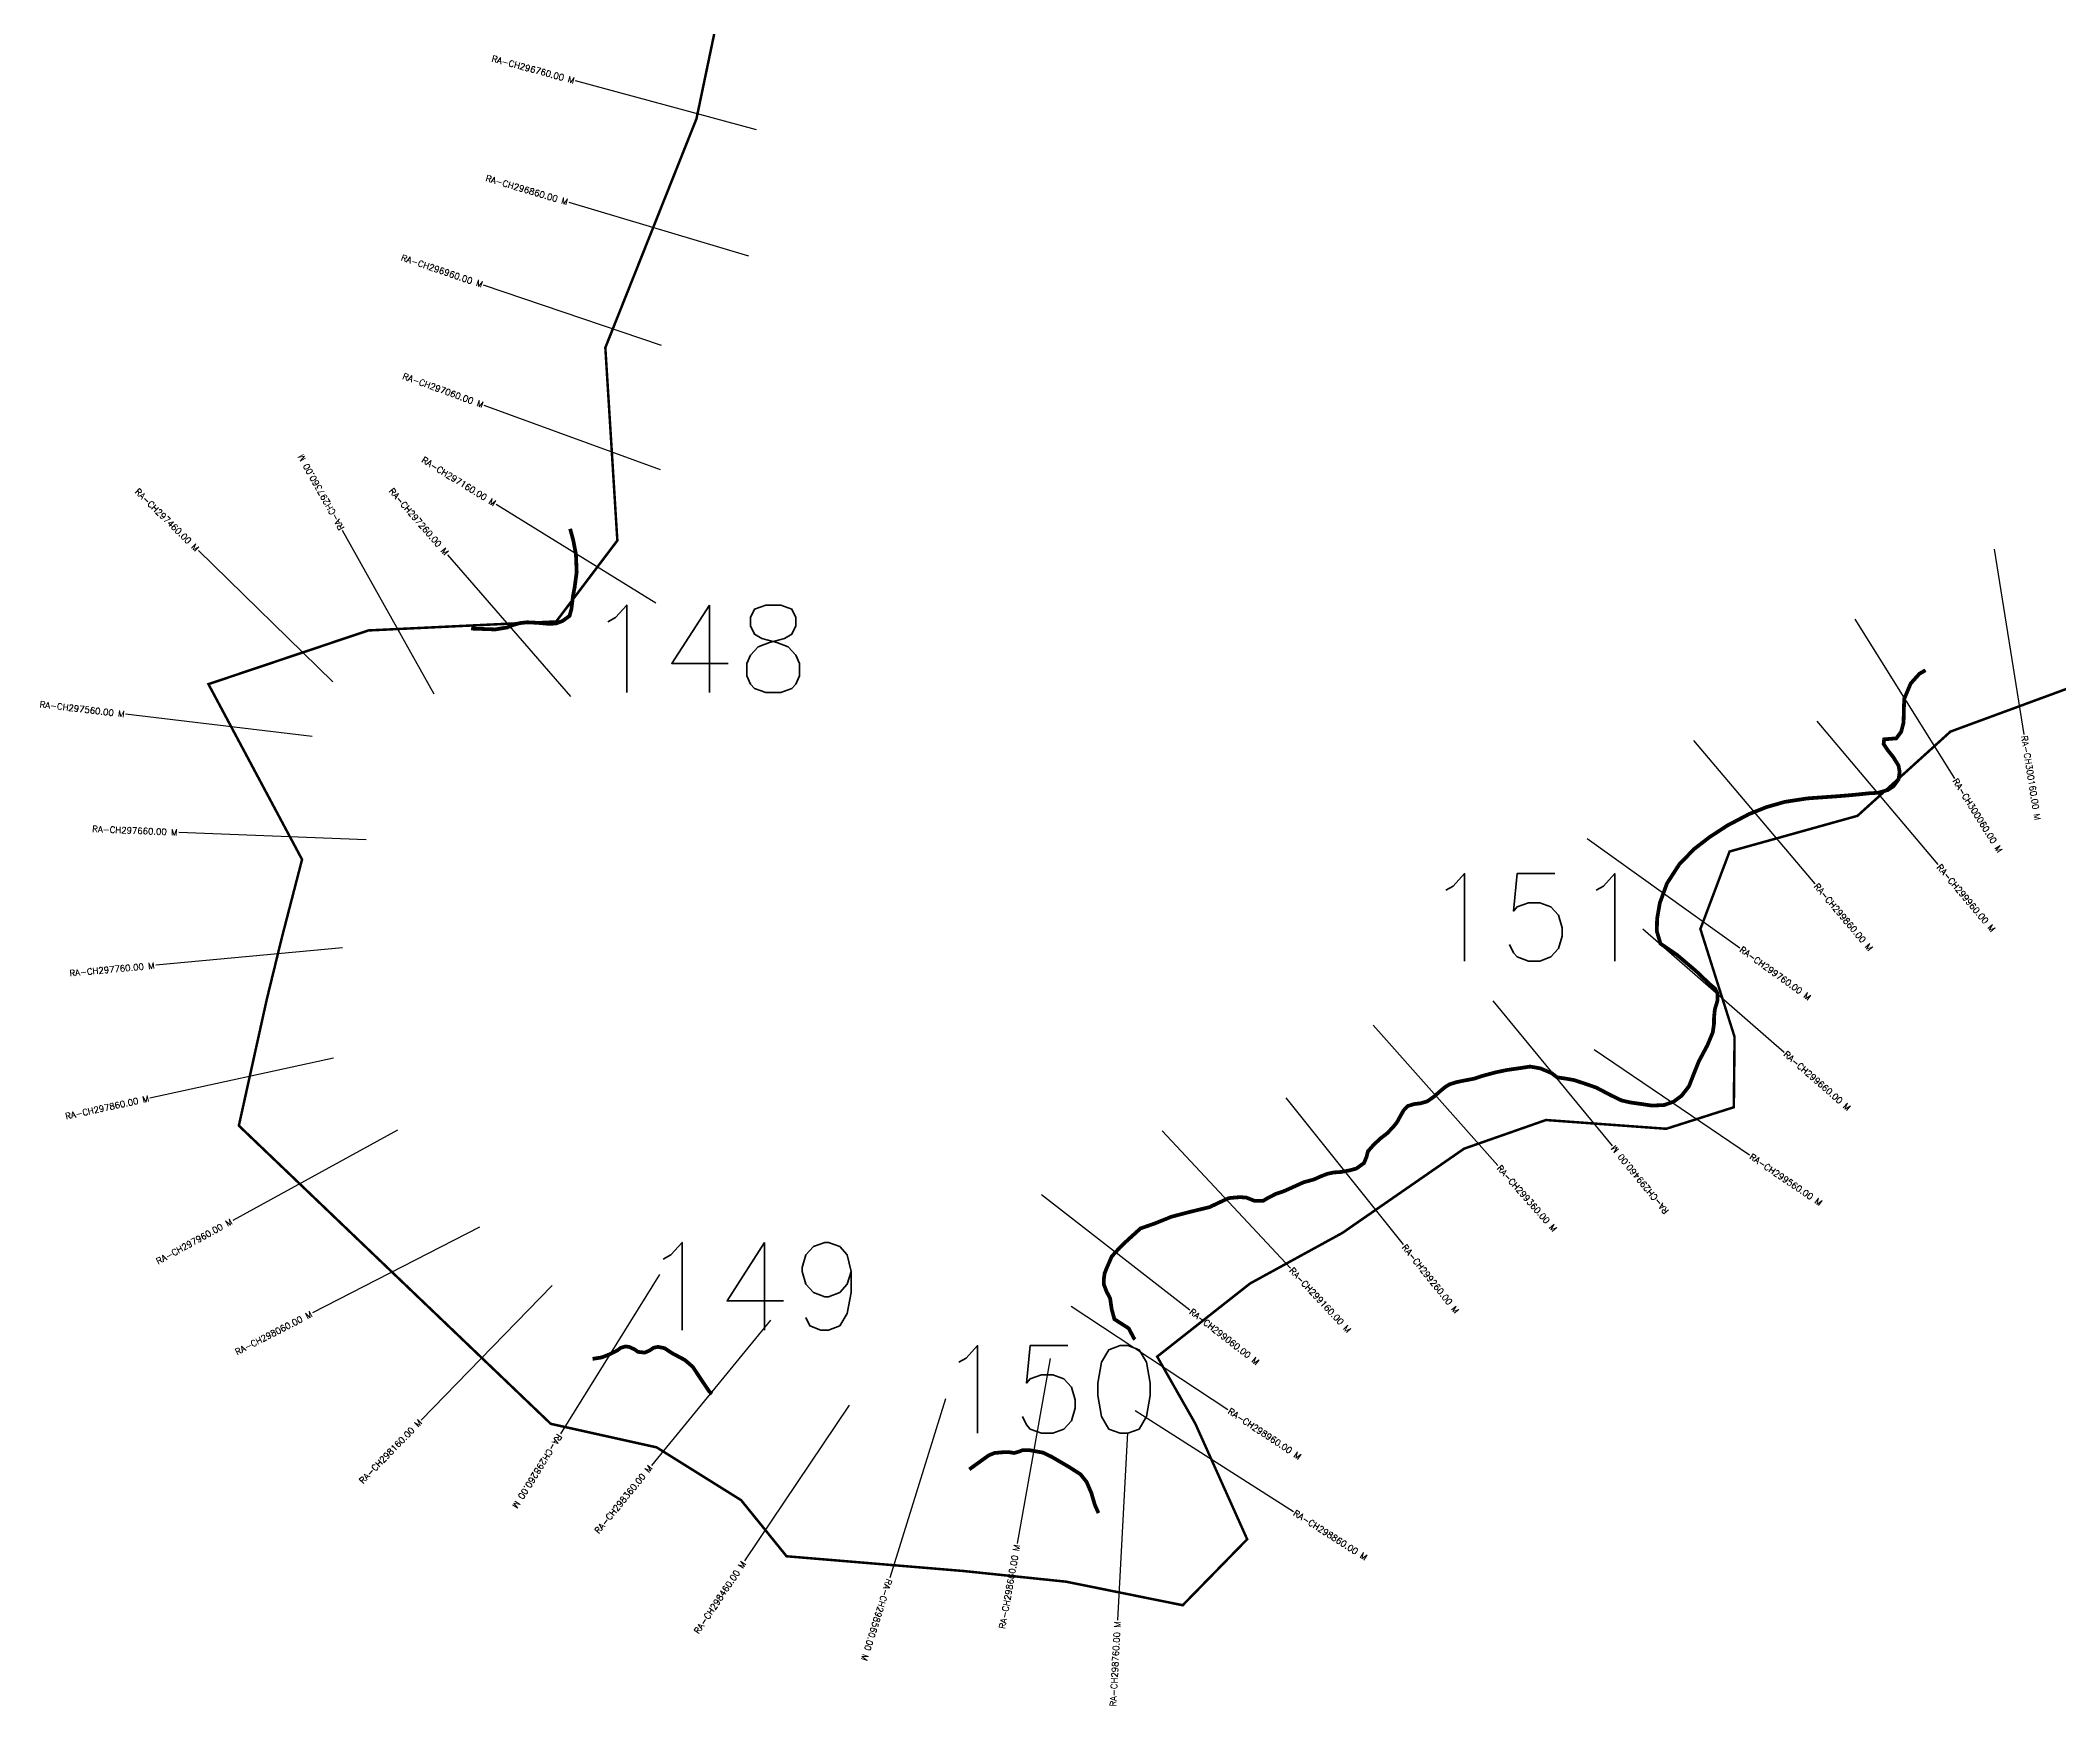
# Model space of a CAD drawing. Header units: metres. Extents: x 281119 to 283562, y 2015291 to 2018313.
# Drawn here: x 281119 to 282732, y 2015291 to 2016621 of the extents above; entities that cross this region are included whole.
import ezdxf
from ezdxf.enums import TextEntityAlignment as Align

# ---------------------------------------------------------------- set-up
doc = ezdxf.new("R2010")
doc.units = ezdxf.units.M
doc.header["$MEASUREMENT"] = 0
for name, color, linetype in [('CS', 134, 'Continuous'), ('CSMark', 6, 'Continuous'), ('NATURALLY PROTECTED', 3, 'Continuous')]:
    doc.layers.add(name, color=color, linetype=linetype)
doc.styles.get("Standard").update_dxf_attribs({"font": 'simplex.shx'})

msp = doc.modelspace()

# ---------------------------------------------------------------- linework, layer by layer
at = {"color": 6, "const_width": 2, "flags": 128}
msp.add_lwpolyline([(282738.9, 2016103.5), (282645.1, 2016069), (282570.8, 2016001.7), (282468.6, 2015973.2), (282445.3, 2015911.3), (282472.6, 2015825.1), (282472, 2015768.9), (282418, 2015751.7), (282321.9, 2015758.7), (282256.5, 2015735.8), (282165.9, 2015673.1), (282159.6, 2015668.7), (282111.6, 2015642.4), (282085.5, 2015628.1), (282011.3, 2015569.7), (282041.8, 2015516.1), (282083.2, 2015423.8), (282031.7, 2015371.1), (281938.5, 2015389.9), (281856.8, 2015398.4), (281715.2, 2015410.2), (281678.9, 2015455), (281611.4, 2015497.2), (281526.8, 2015516), (281277.6, 2015754.2), (281299.9, 2015855), (281312, 2015904.6), (281328.1, 2015966.8), (281253.3, 2016106.9), (281381.1, 2016149.8), (281531.2, 2016157), (281580, 2016221.6), (281570.4, 2016375.7), (281618, 2016495.2), (281643.2, 2016558.5), (281664.2, 2016658.9)], dxfattribs=at)
at = {"flags": 128}
msp.add_lwpolyline([(282738.9, 2016103.5), (282645.1, 2016069), (282570.8, 2016001.7), (282468.6, 2015973.2), (282445.3, 2015911.3), (282472.6, 2015825.1), (282472, 2015768.9), (282418, 2015751.7), (282321.9, 2015758.7), (282256.5, 2015735.8), (282159.6, 2015668.7), (282085.5, 2015628.1), (282011.3, 2015569.7)], dxfattribs=at)
at = {"layer": 'CS'}
for p, q in [((281691.3, 2016549.6), (281546.5, 2016588.8)), ((281685.1, 2016448.9), (281541.4, 2016491.6)), ((281615.2, 2016377.5), (281473.1, 2016425.6)), ((281614.6, 2016278.2), (281473.7, 2016329.6)), ((281610.8, 2016171.6), (281483.2, 2016250.4)), ((281433.7, 2016098.8), (281360.4, 2016229.7)), ((281352.7, 2016108.8), (281245.3, 2016213.6)), ((281542.9, 2016097.1), (281444.5, 2016210.3)), ((282680.1, 2016214.8), (282703.8, 2016066.7)), ((282568.6, 2016158.8), (282648.2, 2016031.6)), ((281336.1, 2016065.2), (281187.1, 2016082.8)), ((282538.2, 2016077.4), (282634.9, 2015962.7)), ((282439.8, 2016061.9), (282536.8, 2015947.5)), ((281379.4, 2015982.5), (281229.6, 2015988.5)), ((282354.8, 2015983.6), (282476.7, 2015896.2)), ((281360.5, 2015896.2), (281211.2, 2015882.3)), ((282399.2, 2015911.5), (282512.2, 2015813)), ((282279.5, 2015853.9), (282374.7, 2015738)), ((282183.9, 2015834.5), (282283.4, 2015722.3)), ((282360.5, 2015815.1), (282484.6, 2015730.8)), ((281353.2, 2015808), (281206.6, 2015776.2)), ((282114.1, 2015776.3), (282207.8, 2015659.2)), ((281404.4, 2015750.5), (281272.8, 2015678.5)), ((282015.2, 2015750), (282117.7, 2015640.4)), ((281918.9, 2015699.1), (282037.3, 2015607.1)), ((281470, 2015673), (281336.5, 2015604.6)), ((281528, 2015626.4), (281423.3, 2015519)), ((281613.8, 2015635.3), (281534.5, 2015508)), ((281942.7, 2015610.1), (282067.8, 2015527.4)), ((281702.3, 2015598.7), (281607.2, 2015482.7)), ((281925.8, 2015568.2), (281899.5, 2015420.5)), ((281765.3, 2015530.9), (281681.5, 2015406.5)), ((281842.3, 2015536.1), (281797.6, 2015392.9)), ((281993.6, 2015526.6), (282120.1, 2015445.9)), ((281987.7, 2015509), (281979.7, 2015359.2))]:
    msp.add_line(p, q, dxfattribs=at)
at = {"layer": 'NATURALLY PROTECTED', "const_width": 3, "flags": 128}
for points in [[(281542.3, 2016231), (281544.8, 2016221.7), (281546.9, 2016210.7), (281547.5, 2016196.3), (281545.9, 2016184.4), (281544.6, 2016177.4), (281543.3, 2016166.9), (281541.8, 2016161.4), (281536.3, 2016157.4), (281531.4, 2016155.5), (281526.1, 2016155), (281516, 2016155.9), (281507.8, 2016156.3), (281501.8, 2016155.6), (281496, 2016153.9), (281492, 2016152.2), (281482.5, 2016150.6), (281463.2, 2016151.3)], [(281993.5, 2015583.3), (281993, 2015583.9), (281988.5, 2015592.3), (281977.1, 2015599.6), (281974.9, 2015607.8), (281973.7, 2015616.2), (281970.9, 2015621.6), (281968.7, 2015627.3), (281968.7, 2015631.9), (281969.3, 2015636.2), (281970.7, 2015639.8), (281975, 2015649.7), (281982, 2015657.4), (281987.4, 2015662.5), (281998, 2015672.1), (282009.5, 2015676.1), (282022.6, 2015681.4), (282037, 2015685.2), (282053.1, 2015689.1), (282065.3, 2015694.9), (282068.6, 2015696.3), (282072.5, 2015696.7), (282077.6, 2015697.1), (282082.6, 2015696.7), (282088.9, 2015694.2), (282096, 2015694.2), (282099.4, 2015696.2), (282106.1, 2015699.7), (282112.2, 2015701.7), (282117.8, 2015704.2), (282128.4, 2015709), (282136.5, 2015711.2), (282141.6, 2015713.5), (282147.2, 2015715.7), (282152.2, 2015716.8), (282158.2, 2015717.2), (282164.8, 2015718.4), (282170.4, 2015719.9), (282176.5, 2015724.3), (282178.5, 2015729.1), (282179.7, 2015733.7), (282183.9, 2015738.5), (282189.2, 2015743.6), (282194.8, 2015747.9), (282199.7, 2015752.9), (282202.9, 2015756.9), (282205.9, 2015762.4), (282208.2, 2015766.4), (282211.6, 2015769.9), (282216.4, 2015771.4), (282221.9, 2015772.1), (282227.1, 2015773.6), (282232.5, 2015777.4), (282237.6, 2015781.9), (282241.3, 2015785), (282244.9, 2015787.2), (282250.6, 2015789), (282257.5, 2015790.4), (282264.4, 2015791.7), (282270.7, 2015793.8), (282281.4, 2015796.7), (282290.4, 2015798.6), (282302.1, 2015800.3), (282309.3, 2015801.4), (282317.6, 2015799.9), (282326.5, 2015796.1), (282330.8, 2015792.8), (282338.8, 2015791.6), (282344.3, 2015790.6), (282351.7, 2015788.2), (282362.1, 2015784.6), (282373.7, 2015778.5), (282382.4, 2015774.3), (282389.5, 2015772.7), (282398, 2015771.5), (282406.7, 2015770.2), (282416.4, 2015770.7), (282424, 2015773.4), (282430.3, 2015778.1), (282436.2, 2015785.7), (282439.7, 2015794.7), (282444, 2015805.5), (282450.9, 2015818.4), (282455.2, 2015828.7), (282456.2, 2015835.7), (282456.2, 2015840.4), (282456.8, 2015846.8), (282458.9, 2015854), (282458.9, 2015859.9), (282457, 2015863.7), (282452.9, 2015867.1), (282441.9, 2015877.6), (282426.6, 2015890.6), (282413.4, 2015899.6), (282410.5, 2015909.5), (282410.7, 2015919.4), (282412.9, 2015932.1), (282418.6, 2015947.7), (282428.5, 2015963), (282440.2, 2015975.1), (282452.5, 2015984.6), (282466.9, 2015994), (282484.2, 2016003.1), (282498.2, 2016008.7), (282512.5, 2016012.8), (282530.7, 2016015.6), (282544.4, 2016016.6), (282555.7, 2016017.4), (282567.5, 2016018.4), (282580.2, 2016019.7), (282587.3, 2016020.1), (282594.9, 2016022.3), (282599.7, 2016025.5), (282603.6, 2016030.9), (282604.5, 2016036.7), (282603.6, 2016041.8), (282599.4, 2016048.6), (282595, 2016054.1), (282591.7, 2016059), (282592.1, 2016062.8), (282601.8, 2016063.6), (282605.7, 2016068.8), (282607.6, 2016076.1), (282608.1, 2016095), (282613.3, 2016107.4), (282620.3, 2016115.2), (282625.2, 2016118)], [(281560.2, 2015567.9), (281567.4, 2015569), (281574, 2015571.6), (281579.9, 2015574.6), (281582.7, 2015576.7), (281586.6, 2015577.8), (281589.6, 2015577.4), (281593.9, 2015575.4), (281596.4, 2015573.5), (281601.9, 2015572.9), (281605.8, 2015574.6), (281609, 2015576.8), (281612.5, 2015577.5), (281617.7, 2015576.4), (281623.8, 2015572.4), (281633.9, 2015567), (281640.3, 2015561.5), (281646.5, 2015552.1), (281653.6, 2015541.6), (281655.7, 2015540)], [(281861.2, 2015479.6), (281865.3, 2015482.6), (281876.7, 2015490.8), (281881.3, 2015492.7), (281889.2, 2015493.4), (281892.8, 2015493.4), (281897.1, 2015492.7), (281900.6, 2015493.7), (281903.6, 2015494.9), (281909.6, 2015494.9), (281920, 2015493), (281926.7, 2015489.8), (281933.6, 2015485.8), (281941.1, 2015481.4), (281950, 2015475.7), (281954.9, 2015469.6), (281958.8, 2015460.5), (281961.4, 2015451.5), (281964.4, 2015444.7)]]:
    msp.add_lwpolyline(points, dxfattribs=at)

# ---------------------------------------------------------------- texts
at = {"char_height": 70, "attachment_point": 1}
for s, insert in [('148', (281554.5, 2016170.1)), ('151', (282223.9, 2015955.6)), ('149', (281598.7, 2015660.9)), ('150', (281834.8, 2015578.5))]:
    msp.add_mtext_dynamic_manual_height_columns(s, width=95.172, gutter_width=1, heights=[0], dxfattribs=dict(at, insert=insert))
at = {"layer": 'CSMark'}
for s, rotation, p in [('RA-CH296760.00 M', 344.8755, (281545.6, 2016589)), ('RA-CH296860.00 M', 343.4393, (281540.4, 2016491.9)), ('RA-CH296960.00 M', 341.2715, (281472.2, 2016426)), ('RA-CH297060.00 M', 339.9665, (281472.8, 2016329.9)), ('RA-CH297160.00 M', 328.2983, (281482.4, 2016250.9)), ('RA-CH297460.00 M', 315.6893, (281244.6, 2016214.3)), ('RA-CH297260.00 M', 311.0207, (281443.8, 2016211)), ('RA-CH297560.00 M', 353.2815, (281186.2, 2016082.9)), ('RA-CH297660.00 M', 357.7076, (281228.6, 2015988.5)), ('RA-CH297760.00 M', 5.3078, (281210.2, 2015882.2)), ('RA-CH297860.00 M', 12.2485, (281205.6, 2015776)), ('RA-CH299460.00 M', 129.3962, (282375.3, 2015737.3)), ('RA-CH297960.00 M', 28.6712, (281271.9, 2015678.1)), ('RA-CH298060.00 M', 27.1644, (281335.7, 2015604.1)), ('RA-CH298160.00 M', 45.7375, (281422.6, 2015518.3)), ('RA-CH298360.00 M', 50.627, (281606.5, 2015482)), ('RA-CH298660.00 M', 79.8935, (281899.3, 2015419.5)), ('RA-CH298460.00 M', 56.0383, (281681, 2015405.6)), ('RA-CH298760.00 M', 86.9324, (281979.6, 2015358.2))]:
    msp.add_text(s, height=5, rotation=rotation, dxfattribs=at).set_placement(p, align=Align.MIDDLE_RIGHT)
for s, rotation, p in [('RA-CH297360.00 M', 119.2529, (281359.9, 2016230.5)), ('RA-CH300160.00 M', 279.0989, (282704, 2016065.7)), ('RA-CH300060.00 M', 302.0541, (282648.7, 2016030.8)), ('RA-CH299960.00 M', 310.1729, (282635.6, 2015962)), ('RA-CH299860.00 M', 310.3199, (282537.5, 2015946.8)), ('RA-CH299760.00 M', 324.364, (282477.5, 2015895.7)), ('RA-CH299660.00 M', 318.9061, (282513, 2015812.3)), ('RA-CH299360.00 M', 311.5756, (282284.1, 2015721.6)), ('RA-CH299560.00 M', 325.8067, (282485.4, 2015730.2)), ('RA-CH299260.00 M', 308.6705, (282208.4, 2015658.4)), ('RA-CH299160.00 M', 313.081, (282118.3, 2015639.7)), ('RA-CH299060.00 M', 322.1493, (282038.1, 2015606.5)), ('RA-CH298960.00 M', 326.5306, (282068.7, 2015526.8)), ('RA-CH298260.00 M', 238.0967, (281534, 2015507.1)), ('RA-CH298860.00 M', 327.4636, (282120.9, 2015445.4)), ('RA-CH298560.00 M', 252.6762, (281797.3, 2015391.9))]:
    msp.add_text(s, height=5, rotation=rotation, dxfattribs=at).set_placement(p, align=Align.MIDDLE_LEFT)

doc.saveas('drawing.dxf')
